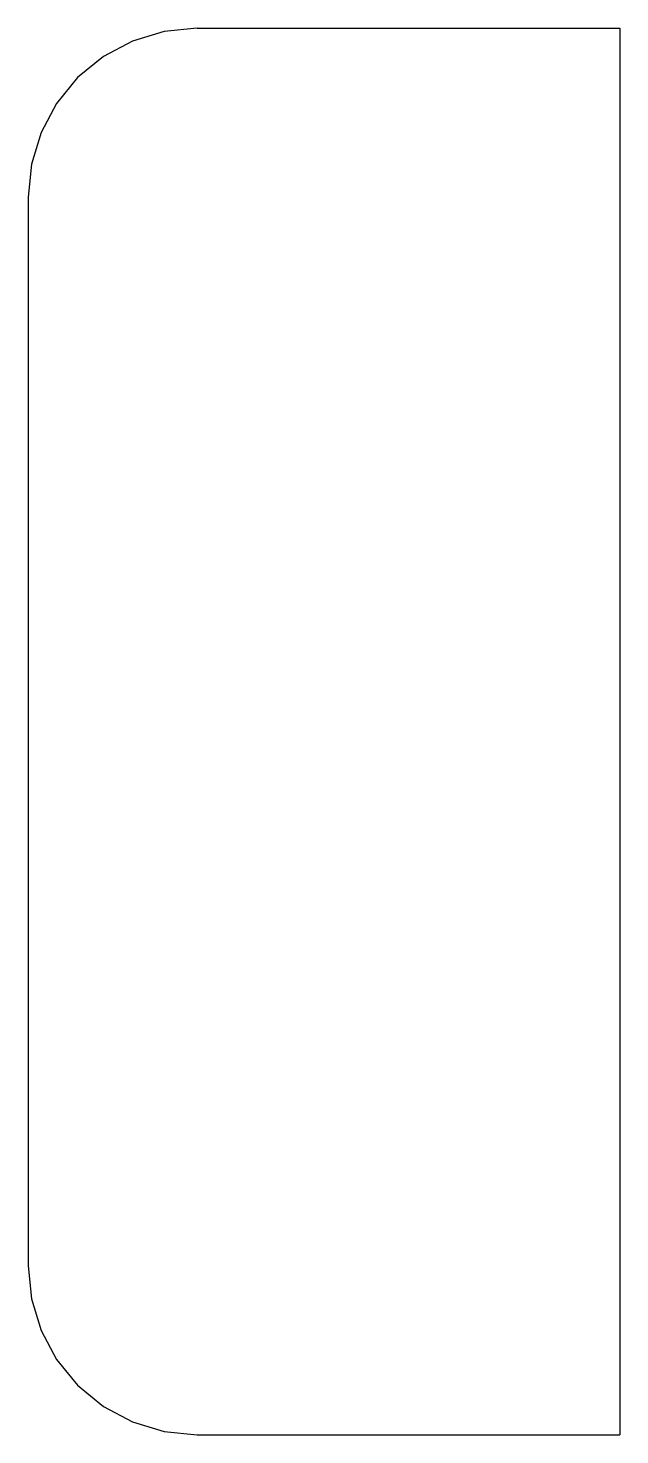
# Model space of a CAD drawing. Extents: x -9 to 29, y -197 to 90.
# Drawn here: x -8.6 to 28.7, y -196.7 to -107.9 of the extents above.
import ezdxf

# ---------------------------------------------------------------- set-up
doc = ezdxf.new("R2010")
doc.units = 0

msp = doc.modelspace()

# ---------------------------------------------------------------- linework, layer by layer
at = {"layer": 'Binder017'}
for p, q in [((-0.043757, -108.136851), (-2.035039, -108.741954)), ((2.04693, -107.93), (-0.043757, -108.136851)), ((2.04693, -107.93), (28.7116, -107.93)), ((28.7116, -107.93), (28.7116, -196.678)), ((-2.035039, -108.741954), (-3.870961, -109.722131)), ((-3.870961, -109.722131), (-5.495566, -111.054204)), ((-5.495566, -111.054204), (-6.827639, -112.678809)), ((-6.827639, -112.678809), (-7.807816, -114.514731)), ((-7.807816, -114.514731), (-8.412919, -116.506013)), ((-8.412919, -116.506013), (-8.61977, -118.5967)), ((-8.61866, -118.597), (-8.61866, -186.01)), ((-8.619, -186.01), (-8.41218, -188.100549)), ((-8.41218, -188.100549), (-7.807133, -190.091701)), ((-7.807133, -190.091701), (-6.827032, -191.927504)), ((-6.827032, -191.927504), (-5.495055, -193.552005)), ((-5.495055, -193.552005), (-3.870562, -194.883993)), ((-3.870562, -194.883993), (-2.034766, -195.864106)), ((-2.034766, -195.864106), (-0.043617, -196.469167)), ((-0.043617, -196.469167), (2.04693, -196.676)), ((2.04693, -196.678), (28.7116, -196.678))]:
    msp.add_line(p, q, dxfattribs=at)

doc.saveas('drawing.dxf')
